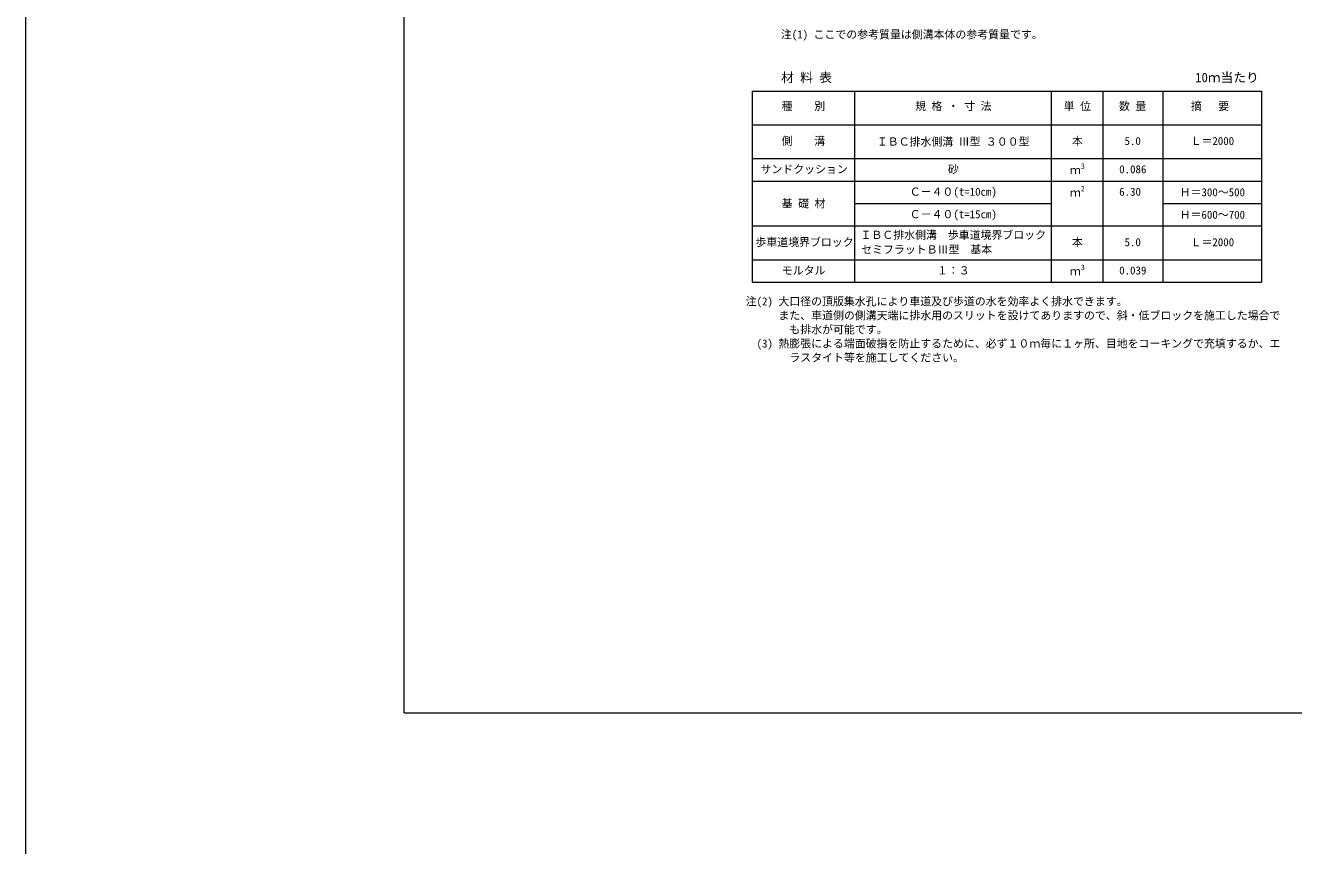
# Model space of a CAD drawing. Units: millimetres at full size; details may follow other scales. Extents: x 6872 to 78201, y -34623 to -7860.
# Drawn here: x 56806 to 61321, y -17107 to -14189 of the extents above; entities that cross this region are included whole.
import ezdxf
from ezdxf.enums import TextEntityAlignment as Align

# ---------------------------------------------------------------- set-up
doc = ezdxf.new("R2010")
doc.units = ezdxf.units.MM
doc.header["$LTSCALE"] = 16
for name, color, linetype, lineweight in [('0_2', 7, 'Continuous', 20), ('図枠', 1, 'Continuous', 20), ('枠', 5, 'Continuous', 5)]:
    doc.layers.add(name, color=color, linetype=linetype, lineweight=lineweight)
doc.styles.add('ＭＳ ゴシック', font='')
doc.styles.get('ＭＳ ゴシック').set_extended_font_data('MS Gothic')

msp = doc.modelspace()

# ---------------------------------------------------------------- linework, layer by layer
at = {"layer": '0_2'}
for p, q in [((59393.21, -14422.36), (61206.3, -14422.36)), ((59393.21, -14422.36), (59393.21, -15102.36)), ((59759.23, -15102.36), (59759.23, -14422.36)), ((60458.46, -15102.36), (60458.46, -14422.36)), ((60643.01, -15102.36), (60643.01, -14422.36)), ((60856.3, -15102.36), (60856.3, -14422.36)), ((61206.3, -14422.36), (61206.3, -15102.36)), ((59393.21, -14542.36), (61206.3, -14542.36)), ((59393.21, -14662.36), (61206.3, -14662.36)), ((59393.21, -14742.36), (61206.3, -14742.36)), ((59759.23, -14822.36), (60458.46, -14822.36)), ((60856.3, -14822.36), (61206.3, -14822.36)), ((59393.21, -14902.36), (61206.3, -14902.36)), ((59393.21, -15022.36), (61206.3, -15022.36)), ((59393.21, -15102.36), (61206.3, -15102.36))]:
    msp.add_line(p, q, dxfattribs=at)
at = {"layer": '図枠'}
msp.add_line((56806.28, -7859.66), (56806.28, -26353.74), dxfattribs=at)
at = {"layer": '枠', "lineweight": 20}
for q in [(58155.05, -11119.46), (66155.05, -16633.75)]:
    msp.add_line((58155.05, -16633.75), q, dxfattribs=at)

# ---------------------------------------------------------------- texts
at = {"layer": '0_2', "style": 'ＭＳ ゴシック'}
for s, height, p in [('注(1) ここでの参考質量は側溝本体の参考質量です。', 28.48, (59495.49, -14243.91)), ('材 料 表', 33.23, (59496.29, -14400.72)), ('10ｍ当たり', 33.23, (60970.31, -14400.72)), ('種 \u3000 別', 28.48, (59497.92, -14498.82)), ('数 量', 28.48, (60698.91, -14498.82)), ('摘 \u3000要', 28.48, (60954.99, -14498.82)), ('側    溝', 28.48, (59497.92, -14622.82)), (' 5.0  ', 28.48, (60699.39, -14622.82)), ('サンドクッション', 28.48, (59423.02, -14723.38)), ('ｍ', 28.48, (60524.51, -14726.46)), ('3', 19.94, (60563.36, -14705.46)), (' 0.086', 28.48, (60680.42, -14723.38)), ('2', 19.94, (60563.36, -14785.46)), ('ｍ', 28.48, (60524.51, -14806.46)), (' 6.30', 28.48, (60680.42, -14803.38)), ('歩車道境界ブロック', 28.48, (59404.86, -14982.82)), ('ＩＢＣ排水側溝\u3000歩車道境界ブロック', 28.48, (59778.96, -14956.95)), ('セミフラットＢⅢ型\u3000基本', 28.48, (59781.45, -15008.9)), (' 5.0 ', 28.48, (60699.39, -14982.82)), ('モルタル', 28.48, (59498.81, -15083.38)), ('ｍ', 28.48, (60524.51, -15086.45)), ('3', 19.94, (60563.36, -15065.45)), (' 0.039', 28.48, (60680.42, -15083.38))]:
    msp.add_text(s, height=height, dxfattribs=at).set_placement(p, align=Align.BOTTOM_LEFT)
for s, p in [('規 格 ・ 寸 法', (60109.23, -14498.82)), ('単 位', (60550.73, -14498.82)), ('本', (60550.73, -14622.82)), ('Ｌ＝2000', (61031.3, -14622.82)), ('砂', (60109.23, -14723.38)), ('Ｃ－４０(t=10cm)', (60109.23, -14803.38)), ('Ｃ－４０(t=15cm)', (60109.23, -14883.38)), ('本', (60550.73, -14982.82)), ('Ｌ＝2000', (61031.3, -14982.82)), ('１：３', (60109.23, -15083.38))]:
    msp.add_text(s, height=28.48, dxfattribs=at).set_placement(p, align=Align.BOTTOM_CENTER)
for s, p in [('ＩＢＣ排水側溝 Ⅲ型 ３００型', (60108.85, -14602.36)), ('基 礎 材', (59576.22, -14822.36)), ('Ｈ＝300～500', (61031.3, -14782.36)), ('Ｈ＝600～700', (61031.3, -14862.36))]:
    msp.add_text(s, height=28.48, dxfattribs=at).set_placement(p, align=Align.MIDDLE_CENTER)
for s, p in [('注(2) 大口径の頂版集水孔により車道及び歩道の水を効率よく排水できます。', (59370.28, -15156.36)), ('\u3000\u3000\u3000また、車道側の側溝天端に排水用のスリットを設けてありますので、斜・低ブロックを施工した場合で', (59370.28, -15206.36)), ('\u3000\u3000\u3000\u3000も排水が可能です。', (59370.28, -15256.36)), ('\u3000(3) 熱膨張による端面破損を防止するために、必ず１０ｍ毎に１ヶ所、目地をコーキングで充填するか、エ', (59370.28, -15306.36)), ('\u3000\u3000\u3000\u3000ラスタイト等を施工してください。', (59370.28, -15356.36))]:
    msp.add_text(s, height=28.48, dxfattribs=at).set_placement(p, align=Align.TOP_LEFT)

doc.saveas('drawing.dxf')
